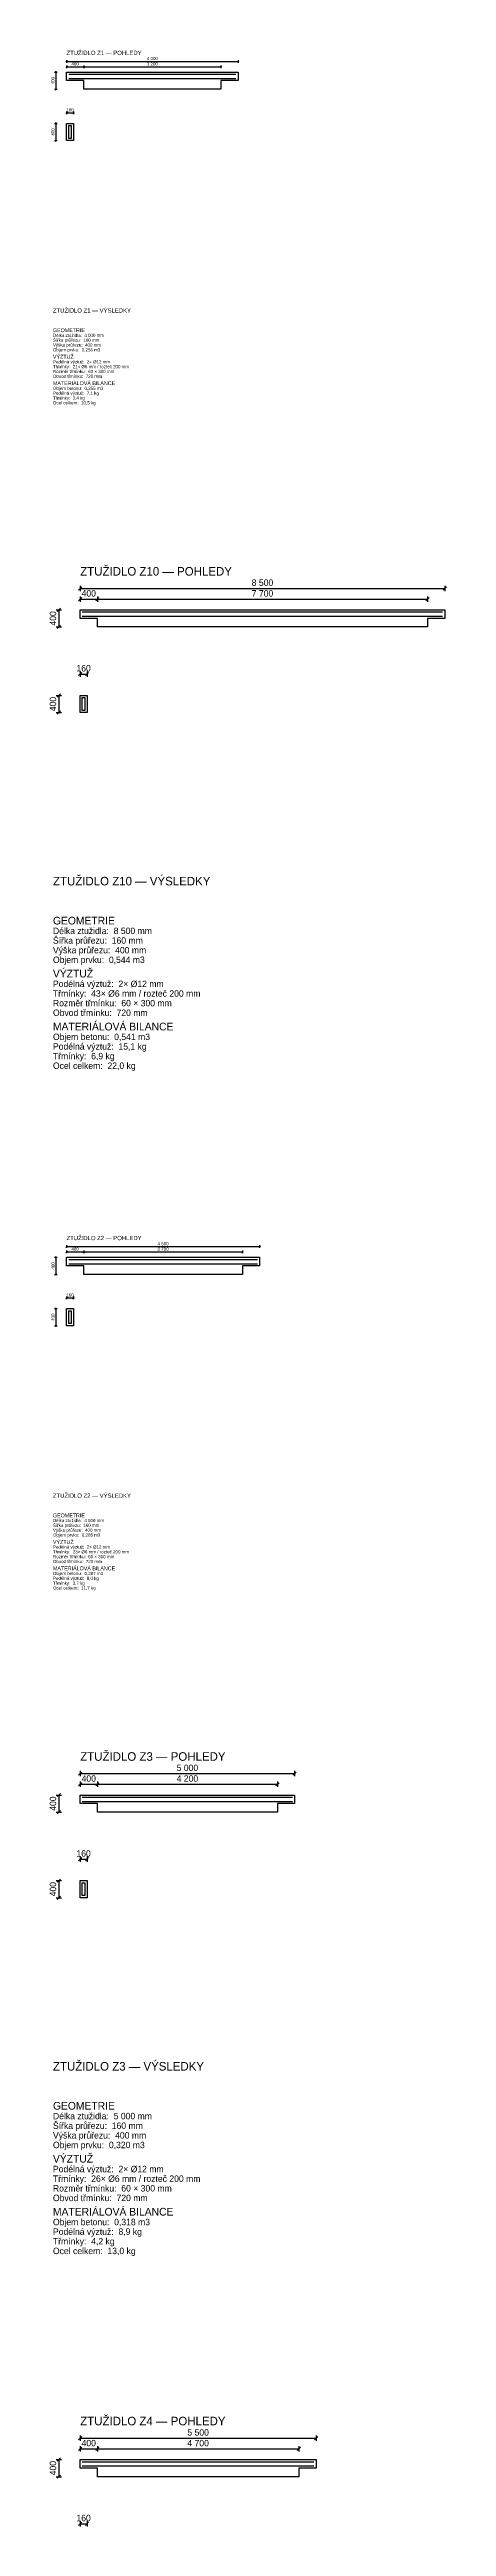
# Model space of a CAD drawing. Header units: millimetres. Extents: x -309 to 21690, y -1871722 to 127.
# Drawn here: x -77 to 9172, y -57738 to 127 of the extents above; entities that cross this region are included whole.
import ezdxf
from ezdxf.enums import TextEntityAlignment as Align

# ---------------------------------------------------------------- set-up
doc = ezdxf.new("R2010")
doc.units = ezdxf.units.MM
for name, color, linetype in [('OPTICORS_BETON', 7, 'CONTINUOUS'), ('OPTICORS_KOTY', 3, 'CONTINUOUS'), ('OPTICORS_VYZTUZ', 1, 'CONTINUOUS')]:
    doc.layers.add(name, color=color, linetype=linetype)

msp = doc.modelspace()

# ---------------------------------------------------------------- linework, layer by layer
at = {"layer": 'OPTICORS_BETON'}
for points in [[(317.5, -400), (4317.5, -400), (4317.5, -600), (3917.5, -600), (3917.5, -800), (717.5, -800), (717.5, -600), (317.5, -600)], [(317.5, -1600), (477.5, -1600), (477.5, -2000), (317.5, -2000)], [(635, -12962.5), (9135, -12962.5), (9135, -13162.5), (8735, -13162.5), (8735, -13362.5), (1035, -13362.5), (1035, -13162.5), (635, -13162.5)], [(635, -14962.5), (795, -14962.5), (795, -15362.5), (635, -15362.5)], [(317.5, -28087.5), (4817.5, -28087.5), (4817.5, -28287.5), (4417.5, -28287.5), (4417.5, -28487.5), (717.5, -28487.5), (717.5, -28287.5), (317.5, -28287.5)], [(317.5, -29287.5), (477.5, -29287.5), (477.5, -29687.5), (317.5, -29687.5)], [(635, -40650), (5635, -40650), (5635, -40850), (5235, -40850), (5235, -41050), (1035, -41050), (1035, -40850), (635, -40850)], [(635, -42650), (795, -42650), (795, -43050), (635, -43050)], [(635, -56175), (6135, -56175), (6135, -56375), (5735, -56375), (5735, -56575), (1035, -56575), (1035, -56375), (635, -56375)]]:
    msp.add_lwpolyline(points, close=True, dxfattribs=at)
at = {"layer": 'OPTICORS_KOTY'}
for p, q in [((36.25, -400), (98.75, -400)), ((48.75, -418.75), (86.25, -381.25)), ((67.5, -400), (67.5, -800)), ((298.75, -168.75), (336.25, -131.25)), ((298.75, -293.75), (336.25, -256.25)), ((317.5, -118.75), (317.5, -181.25)), ((317.5, -150), (4317.5, -150)), ((317.5, -243.75), (317.5, -306.25)), ((317.5, -275), (717.5, -275)), ((698.75, -293.75), (736.25, -256.25)), ((698.75, -293.75), (736.25, -256.25)), ((717.5, -243.75), (717.5, -306.25)), ((717.5, -243.75), (717.5, -306.25)), ((717.5, -275), (3917.5, -275)), ((3898.75, -293.75), (3936.25, -256.25)), ((3917.5, -243.75), (3917.5, -306.25)), ((4298.75, -168.75), (4336.25, -131.25)), ((4317.5, -118.75), (4317.5, -181.25)), ((36.25, -800), (98.75, -800)), ((48.75, -818.75), (86.25, -781.25)), ((36.25, -1600), (98.75, -1600)), ((48.75, -1618.75), (86.25, -1581.25)), ((67.5, -1600), (67.5, -2000)), ((298.75, -1368.75), (336.25, -1331.25)), ((317.5, -1318.75), (317.5, -1381.25)), ((317.5, -1350), (477.5, -1350)), ((458.75, -1368.75), (496.25, -1331.25)), ((477.5, -1318.75), (477.5, -1381.25)), ((36.25, -2000), (98.75, -2000)), ((48.75, -2018.75), (86.25, -1981.25)), ((597.5, -12500), (672.5, -12425)), ((597.5, -12750), (672.5, -12675)), ((635, -12400), (635, -12525)), ((635, -12462.5), (9135, -12462.5)), ((635, -12650), (635, -12775)), ((635, -12712.5), (1035, -12712.5)), ((997.5, -12750), (1072.5, -12675)), ((997.5, -12750), (1072.5, -12675)), ((1035, -12650), (1035, -12775)), ((1035, -12650), (1035, -12775)), ((1035, -12712.5), (8735, -12712.5)), ((8697.5, -12750), (8772.5, -12675)), ((8735, -12650), (8735, -12775)), ((9097.5, -12500), (9172.5, -12425)), ((9135, -12400), (9135, -12525)), ((72.5, -12962.5), (197.5, -12962.5)), ((97.5, -13000), (172.5, -12925)), ((135, -12962.5), (135, -13362.5)), ((72.5, -13362.5), (197.5, -13362.5)), ((97.5, -13400), (172.5, -13325)), ((597.5, -14500), (672.5, -14425)), ((635, -14400), (635, -14525)), ((635, -14462.5), (795, -14462.5)), ((757.5, -14500), (832.5, -14425)), ((795, -14400), (795, -14525)), ((72.5, -14962.5), (197.5, -14962.5)), ((97.5, -15000), (172.5, -14925)), ((135, -14962.5), (135, -15362.5)), ((72.5, -15362.5), (197.5, -15362.5)), ((97.5, -15400), (172.5, -15325)), ((36.25, -28087.5), (98.75, -28087.5)), ((48.75, -28106.25), (86.25, -28068.75)), ((67.5, -28087.5), (67.5, -28487.5)), ((298.75, -27856.25), (336.25, -27818.75)), ((298.75, -27981.25), (336.25, -27943.75)), ((317.5, -27806.25), (317.5, -27868.75)), ((317.5, -27837.5), (4817.5, -27837.5)), ((317.5, -27931.25), (317.5, -27993.75)), ((317.5, -27962.5), (717.5, -27962.5)), ((698.75, -27981.25), (736.25, -27943.75)), ((698.75, -27981.25), (736.25, -27943.75)), ((717.5, -27931.25), (717.5, -27993.75)), ((717.5, -27931.25), (717.5, -27993.75)), ((717.5, -27962.5), (4417.5, -27962.5)), ((4398.75, -27981.25), (4436.25, -27943.75)), ((4417.5, -27931.25), (4417.5, -27993.75)), ((4798.75, -27856.25), (4836.25, -27818.75)), ((4817.5, -27806.25), (4817.5, -27868.75)), ((36.25, -28487.5), (98.75, -28487.5)), ((48.75, -28506.25), (86.25, -28468.75)), ((36.25, -29287.5), (98.75, -29287.5)), ((48.75, -29306.25), (86.25, -29268.75)), ((67.5, -29287.5), (67.5, -29687.5)), ((298.75, -29056.25), (336.25, -29018.75)), ((317.5, -29006.25), (317.5, -29068.75)), ((317.5, -29037.5), (477.5, -29037.5)), ((458.75, -29056.25), (496.25, -29018.75)), ((477.5, -29006.25), (477.5, -29068.75)), ((36.25, -29687.5), (98.75, -29687.5)), ((48.75, -29706.25), (86.25, -29668.75)), ((597.5, -40187.5), (672.5, -40112.5)), ((597.5, -40437.5), (672.5, -40362.5)), ((635, -40087.5), (635, -40212.5)), ((635, -40150), (5635, -40150)), ((635, -40337.5), (635, -40462.5)), ((635, -40400), (1035, -40400)), ((997.5, -40437.5), (1072.5, -40362.5)), ((997.5, -40437.5), (1072.5, -40362.5)), ((1035, -40337.5), (1035, -40462.5)), ((1035, -40337.5), (1035, -40462.5)), ((1035, -40400), (5235, -40400)), ((5197.5, -40437.5), (5272.5, -40362.5)), ((5235, -40337.5), (5235, -40462.5)), ((5597.5, -40187.5), (5672.5, -40112.5)), ((5635, -40087.5), (5635, -40212.5)), ((72.5, -40650), (197.5, -40650)), ((72.5, -41050), (197.5, -41050)), ((97.5, -40687.5), (172.5, -40612.5)), ((97.5, -41087.5), (172.5, -41012.5)), ((135, -40650), (135, -41050)), ((597.5, -42187.5), (672.5, -42112.5)), ((635, -42087.5), (635, -42212.5)), ((635, -42150), (795, -42150)), ((757.5, -42187.5), (832.5, -42112.5)), ((795, -42087.5), (795, -42212.5)), ((72.5, -42650), (197.5, -42650)), ((97.5, -42687.5), (172.5, -42612.5)), ((135, -42650), (135, -43050)), ((72.5, -43050), (197.5, -43050)), ((97.5, -43087.5), (172.5, -43012.5)), ((597.5, -55712.5), (672.5, -55637.5)), ((597.5, -55962.5), (672.5, -55887.5)), ((635, -55612.5), (635, -55737.5)), ((635, -55675), (6135, -55675)), ((635, -55862.5), (635, -55987.5)), ((635, -55925), (1035, -55925)), ((997.5, -55962.5), (1072.5, -55887.5)), ((997.5, -55962.5), (1072.5, -55887.5)), ((1035, -55862.5), (1035, -55987.5)), ((1035, -55862.5), (1035, -55987.5)), ((1035, -55925), (5735, -55925)), ((5697.5, -55962.5), (5772.5, -55887.5)), ((5735, -55862.5), (5735, -55987.5)), ((6097.5, -55712.5), (6172.5, -55637.5)), ((6135, -55612.5), (6135, -55737.5)), ((72.5, -56175), (197.5, -56175)), ((72.5, -56575), (197.5, -56575)), ((97.5, -56212.5), (172.5, -56137.5)), ((97.5, -56612.5), (172.5, -56537.5)), ((135, -56175), (135, -56575)), ((597.5, -57712.5), (672.5, -57637.5)), ((635, -57612.5), (635, -57737.5)), ((635, -57675), (795, -57675)), ((757.5, -57712.5), (832.5, -57637.5)), ((795, -57612.5), (795, -57737.5))]:
    msp.add_line(p, q, dxfattribs=at)
at = {"layer": 'OPTICORS_VYZTUZ'}
for p, q in [((367.5, -450), (4267.5, -450)), ((367.5, -550), (4267.5, -550)), ((685, -13012.5), (9085, -13012.5)), ((685, -13112.5), (9085, -13112.5)), ((367.5, -28137.5), (4767.5, -28137.5)), ((367.5, -28237.5), (4767.5, -28237.5)), ((685, -40700), (5585, -40700)), ((685, -40800), (5585, -40800)), ((685, -56225), (6085, -56225)), ((685, -56325), (6085, -56325))]:
    msp.add_line(p, q, dxfattribs=at)
for points in [[(367.5, -1650), (427.5, -1650), (427.5, -1950), (367.5, -1950)], [(685, -15012.5), (745, -15012.5), (745, -15312.5), (685, -15312.5)], [(367.5, -29337.5), (427.5, -29337.5), (427.5, -29637.5), (367.5, -29637.5)], [(685, -42700), (745, -42700), (745, -43000), (685, -43000)]]:
    msp.add_lwpolyline(points, close=True, dxfattribs=at)
for centre in [(373.5, -1656), (421.5, -1656), (691, -15018.5), (739, -15018.5), (373.5, -29343.5), (421.5, -29343.5), (691, -42706), (739, -42706)]:
    msp.add_circle(centre, 6, dxfattribs=at)

# ---------------------------------------------------------------- texts
at = {"layer": 'OPTICORS_KOTY'}
for s, height, p in [('ZTUŽIDLO Z1 — POHLEDY', 100, (317.5, 0)), ('ZTUŽIDLO Z1 — VÝSLEDKY', 100, (0, -6018.75)), ('Výška průřezu:  400 mm', 75, (0, -6812.5)), ('Šířka průřezu:  160 mm', 75, (0, -6700)), ('Objem prvku:  0,256 m3', 75, (0, -6925)), ('GEOMETRIE', 90, (0, -6475)), ('Délka ztužidla:  4 000 mm', 75, (0, -6587.5)), ('VÝZTUŽ', 90, (0, -7093.75)), ('Třmínky:  21× %%c6 mm / rozteč 200 mm', 75, (0, -7318.75)), ('Obvod třmínku:  720 mm', 75, (0, -7543.75)), ('Podélná výztuž:  2× %%c12 mm', 75, (0, -7206.25)), ('Rozměr třmínku:  60 × 300 mm', 75, (0, -7431.25)), ('Třmínky:  3,4 kg', 75, (0, -8050)), ('Objem betonu:  0,255 m3', 75, (0, -7825)), ('Ocel celkem:  10,5 kg', 75, (0, -8162.5)), ('Podélná výztuž:  7,1 kg', 75, (0, -7937.5)), ('MATERIÁLOVÁ BILANCE', 90, (0, -7712.5)), ('ZTUŽIDLO Z10 — POHLEDY', 200, (635, -12162.5)), ('ZTUŽIDLO Z10 — VÝSLEDKY', 200, (0, -19400)), ('GEOMETRIE', 180, (0, -20312.5)), ('Výška průřezu:  400 mm', 150, (0, -20987.5)), ('Šířka průřezu:  160 mm', 150, (0, -20762.5)), ('Délka ztužidla:  8 500 mm', 150, (0, -20537.5)), ('VÝZTUŽ', 180, (0, -21550)), ('Objem prvku:  0,544 m3', 150, (0, -21212.5)), ('Třmínky:  43× %%c6 mm / rozteč 200 mm', 150, (0, -22000)), ('Podélná výztuž:  2× %%c12 mm', 150, (0, -21775)), ('Obvod třmínku:  720 mm', 150, (0, -22450)), ('Rozměr třmínku:  60 × 300 mm', 150, (0, -22225)), ('MATERIÁLOVÁ BILANCE', 180, (0, -22787.5)), ('Objem betonu:  0,541 m3', 150, (0, -23012.5)), ('Podélná výztuž:  15,1 kg', 150, (0, -23237.5)), ('Třmínky:  6,9 kg', 150, (0, -23462.5)), ('Ocel celkem:  22,0 kg', 150, (0, -23687.5)), ('ZTUŽIDLO Z2 — POHLEDY', 100, (317.5, -27687.5)), ('ZTUŽIDLO Z2 — VÝSLEDKY', 100, (0, -33706.25)), ('GEOMETRIE', 90, (0, -34162.5)), ('Výška průřezu:  400 mm', 75, (0, -34500)), ('VÝZTUŽ', 90, (0, -34781.25)), ('Šířka průřezu:  160 mm', 75, (0, -34387.5)), ('Objem prvku:  0,288 m3', 75, (0, -34612.5)), ('Délka ztužidla:  4 500 mm', 75, (0, -34275)), ('Třmínky:  23× %%c6 mm / rozteč 200 mm', 75, (0, -35006.25)), ('Obvod třmínku:  720 mm', 75, (0, -35231.25)), ('Podélná výztuž:  2× %%c12 mm', 75, (0, -34893.75)), ('Rozměr třmínku:  60 × 300 mm', 75, (0, -35118.75)), ('MATERIÁLOVÁ BILANCE', 90, (0, -35400)), ('Třmínky:  3,7 kg', 75, (0, -35737.5)), ('Objem betonu:  0,287 m3', 75, (0, -35512.5)), ('Ocel celkem:  11,7 kg', 75, (0, -35850)), ('Podélná výztuž:  8,0 kg', 75, (0, -35625)), ('ZTUŽIDLO Z3 — POHLEDY', 200, (635, -39850)), ('ZTUŽIDLO Z3 — VÝSLEDKY', 200, (0, -47087.5)), ('GEOMETRIE', 180, (0, -48000)), ('Výška průřezu:  400 mm', 150, (0, -48675)), ('Šířka průřezu:  160 mm', 150, (0, -48450)), ('Délka ztužidla:  5 000 mm', 150, (0, -48225)), ('VÝZTUŽ', 180, (0, -49237.5)), ('Objem prvku:  0,320 m3', 150, (0, -48900)), ('Třmínky:  26× %%c6 mm / rozteč 200 mm', 150, (0, -49687.5)), ('Podélná výztuž:  2× %%c12 mm', 150, (0, -49462.5)), ('Rozměr třmínku:  60 × 300 mm', 150, (0, -49912.5)), ('Obvod třmínku:  720 mm', 150, (0, -50137.5)), ('MATERIÁLOVÁ BILANCE', 180, (0, -50475)), ('Objem betonu:  0,318 m3', 150, (0, -50700)), ('Podélná výztuž:  8,9 kg', 150, (0, -50925)), ('Třmínky:  4,2 kg', 150, (0, -51150)), ('Ocel celkem:  13,0 kg', 150, (0, -51375)), ('ZTUŽIDLO Z4 — POHLEDY', 200, (635, -55375))]:
    msp.add_text(s, height=height, dxfattribs=at).set_placement(p)
for height, p in [(75, (0, -600)), (75, (0, -1800)), (150, (0, -13162.5)), (150, (0, -15162.5)), (75, (0, -28287.5)), (75, (0, -29487.5)), (150, (0, -40850)), (150, (0, -42850)), (150, (0, -56375))]:
    msp.add_text('400', height=height, rotation=90, dxfattribs=at).set_placement(p, align=Align.MIDDLE)
for s, height, p in [('400', 75, (517.5, -207.5)), ('4 000', 75, (2317.5, -82.5)), ('3 200', 75, (2317.5, -207.5)), ('160', 75, (397.5, -1282.5)), ('400', 150, (835, -12577.5)), ('8 500', 150, (4885, -12327.5)), ('7 700', 150, (4885, -12577.5)), ('160', 150, (715, -14327.5)), ('4 500', 75, (2567.5, -27770)), ('400', 75, (517.5, -27895)), ('3 700', 75, (2567.5, -27895)), ('160', 75, (397.5, -28970)), ('400', 150, (835, -40265)), ('4 200', 150, (3135, -40265)), ('5 000', 150, (3135, -40015)), ('160', 150, (715, -42015)), ('5 500', 150, (3385, -55540)), ('400', 150, (835, -55790)), ('4 700', 150, (3385, -55790)), ('160', 150, (715, -57540))]:
    msp.add_text(s, height=height, dxfattribs=at).set_placement(p, align=Align.MIDDLE)

doc.saveas('drawing.dxf')
